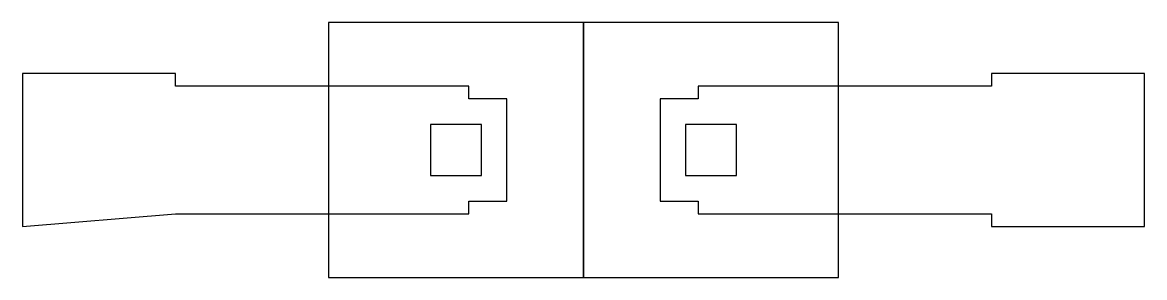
# Model space of a CAD drawing. Header units: millimetres. Extents: x 0.0003 to 0.0047, y 0.001 to 0.002.
import ezdxf

# ---------------------------------------------------------------- set-up
doc = ezdxf.new("R2010")
doc.units = ezdxf.units.MM
for name, color, linetype in [('Aluminum', 7, 'CONTINUOUS'), ('Silicon_N', 7, 'CONTINUOUS'), ('Silicon_P', 7, 'CONTINUOUS'), ('Titanium_Silicide', 7, 'CONTINUOUS')]:
    doc.layers.add(name, color=color, linetype=linetype)

msp = doc.modelspace()

# ---------------------------------------------------------------- linework, layer by layer
at = {"layer": 'Aluminum', "color": 9}
for points in [[(0.0009, 0.00125), (0.00205, 0.00125), (0.00205, 0.0013), (0.0022, 0.0013), (0.0022, 0.0017), (0.00205, 0.0017), (0.00205, 0.00175), (0.0009, 0.00175), (0.0009, 0.0018), (0.0003, 0.0018), (0.0003, 0.0012)], [(0.0047, 0.0018), (0.0041, 0.0018), (0.0041, 0.00175), (0.00295, 0.00175), (0.00295, 0.0017), (0.0028, 0.0017), (0.0028, 0.0013), (0.00295, 0.0013), (0.00295, 0.00125), (0.0041, 0.00125), (0.0041, 0.0012), (0.0047, 0.0012)]]:
    msp.add_lwpolyline(points, close=True, dxfattribs=at)
at = {"layer": 'Silicon_N', "color": 80, "true_color": 0x40ff40}
msp.add_lwpolyline([(0.0035, 0.002), (0.0025, 0.002), (0.0025, 0.001), (0.0035, 0.001)], close=True, dxfattribs=at)
at = {"layer": 'Silicon_P', "color": 11, "true_color": 0xff8040}
msp.add_lwpolyline([(0.0025, 0.002), (0.0015, 0.002), (0.0015, 0.001), (0.0025, 0.001)], close=True, dxfattribs=at)
at = {"layer": 'Titanium_Silicide', "color": 250, "true_color": 0x404040}
for points in [[(0.0021, 0.0016), (0.0019, 0.0016), (0.0019, 0.0014), (0.0021, 0.0014)], [(0.0031, 0.0016), (0.0029, 0.0016), (0.0029, 0.0014), (0.0031, 0.0014)]]:
    msp.add_lwpolyline(points, close=True, dxfattribs=at)

doc.saveas('drawing.dxf')
